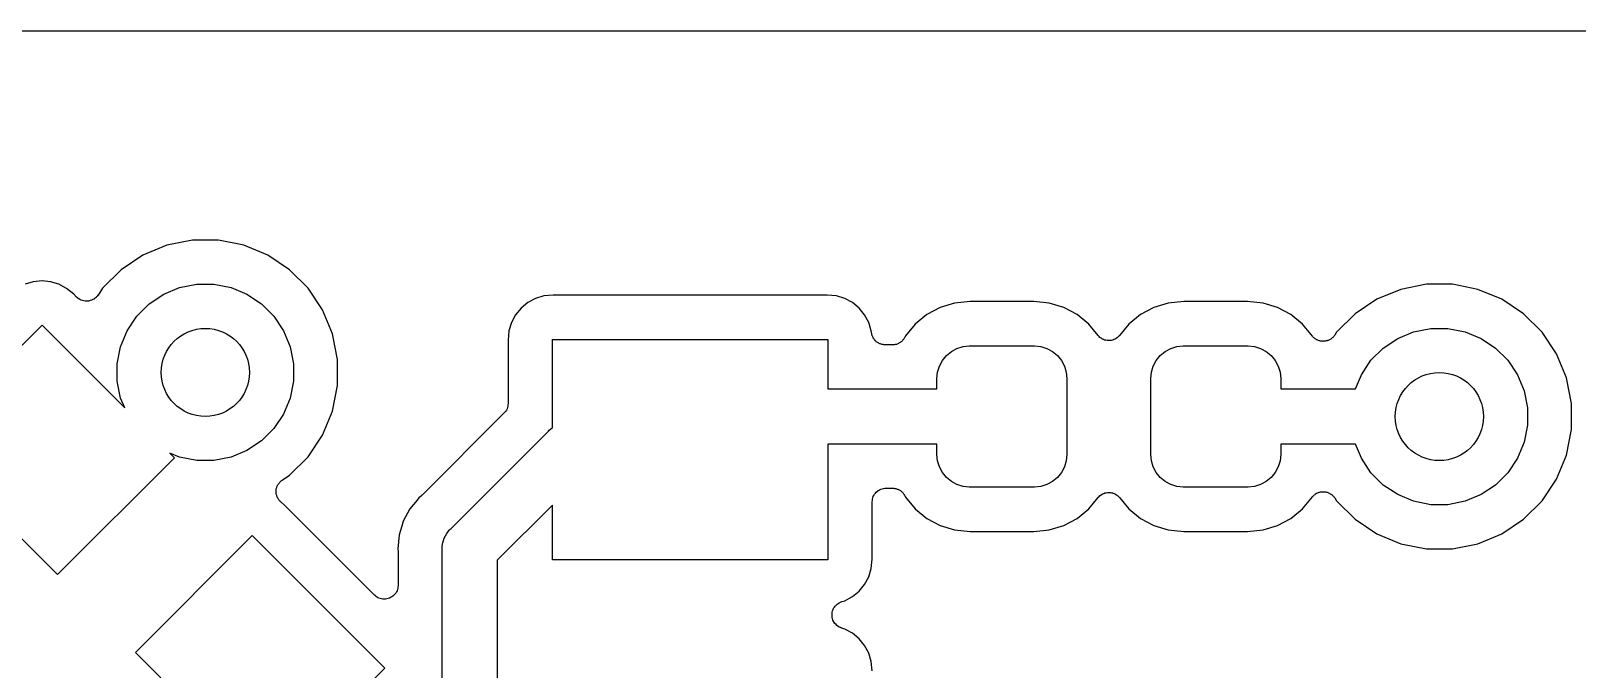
# Model space of a CAD drawing. Extents: x 113.2 to 188.8, y -123.8 to -78.2.
# Drawn here: x 156.91 to 163.93, y -85.05 to -82.15 of the extents above; entities that cross this region are included whole.
import ezdxf

# ---------------------------------------------------------------- set-up
doc = ezdxf.new("R2010")
doc.units = 0
doc.layers.add('BLACK', color=7, linetype='CONTINUOUS')

msp = doc.modelspace()

# ---------------------------------------------------------------- linework, layer by layer
at = {"layer": 'BLACK', "linetype": 'CONTINUOUS'}
for p, q in [((125.01, -82.1507), (176.99, -82.1507)), ((157.525, -83.1231), (157.416, -83.1683)), ((157.641, -83.1), (157.525, -83.1231)), ((157.759, -83.1), (157.641, -83.1)), ((157.875, -83.1231), (157.759, -83.1)), ((157.984, -83.1683), (157.875, -83.1231)), ((157.416, -83.1683), (157.318, -83.2339)), ((158.082, -83.2339), (157.984, -83.1683)), ((156.959, -83.2848), (156.919, -83.2887)), ((156.998, -83.2887), (156.959, -83.2848)), ((157.318, -83.2339), (157.234, -83.3175)), ((158.166, -83.3175), (158.082, -83.2339)), ((156.919, -83.2887), (156.882, -83.3001)), ((157.035, -83.3001), (156.998, -83.2887)), ((157.07, -83.3187), (157.035, -83.3001)), ((157.103, -83.3456), (157.07, -83.3187)), ((157.116, -83.3587), (157.103, -83.3456)), ((157.209, -83.3544), (157.205, -83.359)), ((157.212, -83.3499), (157.209, -83.3544)), ((157.213, -83.3496), (157.212, -83.3499)), ((157.234, -83.3175), (157.213, -83.3492)), ((157.213, -83.3492), (157.213, -83.3496)), ((157.213, -83.3496), (157.213, -83.3496)), ((157.213, -83.3496), (157.213, -83.3496)), ((157.445, -83.3893), (157.511, -83.3455)), ((157.511, -83.3455), (157.583, -83.3154)), ((157.583, -83.3154), (157.661, -83.3)), ((157.661, -83.3), (157.739, -83.3)), ((157.739, -83.3), (157.817, -83.3154)), ((157.817, -83.3154), (157.889, -83.3455)), ((157.889, -83.3455), (157.955, -83.3893)), ((158.232, -83.4158), (158.166, -83.3175)), ((159.236, -83.3529), (159.198, -83.3643)), ((159.278, -83.3487), (159.236, -83.3529)), ((160.522, -83.3487), (159.278, -83.3487)), ((160.564, -83.3529), (160.522, -83.3487)), ((160.602, -83.3643), (160.564, -83.3529)), ((163.125, -83.3231), (163.016, -83.3683)), ((163.241, -83.3), (163.125, -83.3231)), ((163.359, -83.3), (163.241, -83.3)), ((163.475, -83.3231), (163.359, -83.3)), ((163.584, -83.3683), (163.475, -83.3231)), ((157.121, -83.3626), (157.116, -83.3587)), ((157.125, -83.3663), (157.121, -83.3626)), ((157.126, -83.3665), (157.125, -83.3663)), ((157.125, -83.3663), (157.125, -83.3663)), ((157.131, -83.3693), (157.126, -83.3665)), ((157.136, -83.3721), (157.131, -83.3693)), ((157.136, -83.3722), (157.136, -83.3721)), ((157.136, -83.3723), (157.136, -83.3722)), ((157.142, -83.374), (157.136, -83.3723)), ((157.148, -83.3758), (157.142, -83.374)), ((157.154, -83.3765), (157.148, -83.3758)), ((157.148, -83.3758), (157.148, -83.3758)), ((157.148, -83.3758), (157.148, -83.3758)), ((157.16, -83.3771), (157.154, -83.3765)), ((157.166, -83.3765), (157.16, -83.3771)), ((157.16, -83.3771), (157.16, -83.3771)), ((157.16, -83.3771), (157.16, -83.3771)), ((157.172, -83.376), (157.166, -83.3765)), ((157.173, -83.3759), (157.172, -83.376)), ((157.172, -83.376), (157.172, -83.376)), ((157.178, -83.3742), (157.173, -83.3759)), ((157.184, -83.3726), (157.178, -83.3742)), ((157.19, -83.3696), (157.184, -83.3724)), ((157.184, -83.3724), (157.184, -83.3725)), ((157.184, -83.3725), (157.184, -83.3726)), ((157.195, -83.3669), (157.19, -83.3696)), ((157.2, -83.363), (157.195, -83.3667)), ((157.195, -83.3667), (157.195, -83.3668)), ((157.195, -83.3668), (157.195, -83.3669)), ((157.204, -83.3593), (157.2, -83.363)), ((157.205, -83.3591), (157.204, -83.3593)), ((157.205, -83.359), (157.205, -83.3591)), ((157.389, -83.445), (157.445, -83.3893)), ((157.955, -83.3893), (158.011, -83.445)), ((158.277, -83.525), (158.232, -83.4158)), ((159.133, -83.4079), (159.108, -83.4383)), ((159.163, -83.3829), (159.133, -83.4079)), ((159.198, -83.3643), (159.163, -83.3829)), ((160.637, -83.3829), (160.602, -83.3643)), ((160.667, -83.4079), (160.637, -83.3829)), ((160.692, -83.4383), (160.667, -83.4079)), ((161.034, -83.4056), (160.974, -83.4378)), ((161.1, -83.3857), (161.034, -83.4056)), ((161.171, -83.3787), (161.1, -83.3857)), ((161.459, -83.3787), (161.171, -83.3787)), ((161.53, -83.3857), (161.459, -83.3787)), ((161.596, -83.4056), (161.53, -83.3857)), ((161.656, -83.4378), (161.596, -83.4056)), ((162.004, -83.4056), (161.944, -83.4378)), ((162.07, -83.3857), (162.004, -83.4056)), ((162.141, -83.3787), (162.07, -83.3857)), ((162.429, -83.3787), (162.141, -83.3787)), ((162.5, -83.3857), (162.429, -83.3787)), ((162.566, -83.4056), (162.5, -83.3857)), ((162.626, -83.4378), (162.566, -83.4056)), ((163.016, -83.3683), (162.918, -83.4339)), ((163.682, -83.4339), (163.584, -83.3683)), ((156.428, -84.0161), (156.959, -83.4858)), ((156.959, -83.4858), (157.334, -83.8609)), ((157.346, -83.5105), (157.389, -83.445)), ((158.011, -83.445), (158.054, -83.5105)), ((159.089, -83.4731), (159.078, -83.5108)), ((159.108, -83.4383), (159.089, -83.4731)), ((160.711, -83.4731), (160.692, -83.4383)), ((160.722, -83.5108), (160.711, -83.4731)), ((160.921, -83.4811), (160.878, -83.5339)), ((160.974, -83.4378), (160.921, -83.4811)), ((161.709, -83.4811), (161.656, -83.4378)), ((161.751, -83.5329), (161.709, -83.4811)), ((161.891, -83.4811), (161.849, -83.5329)), ((161.944, -83.4378), (161.891, -83.4811)), ((162.679, -83.4811), (162.626, -83.4378)), ((162.724, -83.5361), (162.679, -83.4811)), ((162.918, -83.4339), (162.834, -83.5175)), ((163.766, -83.5175), (163.682, -83.4339)), ((157.315, -83.5833), (157.346, -83.5105)), ((158.054, -83.5105), (158.085, -83.5833)), ((158.3, -83.6409), (158.277, -83.525)), ((159.078, -83.5108), (159.074, -83.5531)), ((159.074, -83.5531), (159.074, -83.8406)), ((159.275, -83.9498), (159.275, -83.55)), ((159.275, -83.55), (160.525, -83.55)), ((160.525, -83.55), (160.525, -83.775)), ((160.723, -83.5183), (160.722, -83.5108)), ((160.723, -83.5211), (160.723, -83.5183)), ((160.724, -83.5239), (160.723, -83.5211)), ((160.725, -83.5271), (160.724, -83.5239)), ((160.725, -83.5303), (160.725, -83.5271)), ((160.726, -83.533), (160.725, -83.5303)), ((160.727, -83.5357), (160.726, -83.533)), ((160.729, -83.5386), (160.727, -83.5357)), ((160.73, -83.5417), (160.729, -83.5386)), ((160.731, -83.544), (160.73, -83.5417)), ((160.733, -83.5466), (160.731, -83.544)), ((160.735, -83.5491), (160.733, -83.5466)), ((160.737, -83.5519), (160.735, -83.5491)), ((160.739, -83.5539), (160.737, -83.5519)), ((160.74, -83.5561), (160.739, -83.5539)), ((160.743, -83.5582), (160.74, -83.5561)), ((160.745, -83.5606), (160.743, -83.5582)), ((160.748, -83.5622), (160.745, -83.5606)), ((160.75, -83.564), (160.748, -83.5622)), ((160.753, -83.5656), (160.75, -83.564)), ((160.756, -83.5674), (160.753, -83.5656)), ((160.85, -83.5661), (160.847, -83.5679)), ((160.853, -83.5645), (160.85, -83.5661)), ((160.855, -83.5627), (160.853, -83.5645)), ((160.857, -83.5612), (160.855, -83.5627)), ((160.86, -83.5589), (160.857, -83.5612)), ((160.862, -83.5567), (160.86, -83.5589)), ((160.864, -83.5546), (160.862, -83.5567)), ((160.866, -83.5527), (160.864, -83.5546)), ((160.868, -83.5499), (160.866, -83.5527)), ((160.87, -83.5473), (160.868, -83.5499)), ((160.872, -83.5448), (160.87, -83.5473)), ((160.873, -83.5425), (160.872, -83.5448)), ((160.874, -83.5418), (160.873, -83.5425)), ((160.878, -83.5339), (160.874, -83.5418)), ((161.756, -83.5372), (161.751, -83.5329)), ((161.76, -83.5413), (161.756, -83.5372)), ((161.76, -83.5414), (161.76, -83.5413)), ((161.76, -83.5416), (161.76, -83.5414)), ((161.765, -83.5449), (161.76, -83.5416)), ((161.77, -83.5482), (161.765, -83.5449)), ((161.77, -83.5483), (161.77, -83.5482)), ((161.77, -83.5484), (161.77, -83.5483)), ((161.776, -83.5506), (161.77, -83.5484)), ((161.781, -83.553), (161.776, -83.5506)), ((161.781, -83.5531), (161.781, -83.553)), ((161.782, -83.5531), (161.781, -83.5531)), ((161.787, -83.5543), (161.782, -83.5531)), ((161.793, -83.5555), (161.787, -83.5543)), ((161.794, -83.5556), (161.793, -83.5555)), ((161.793, -83.5555), (161.793, -83.5555)), ((161.799, -83.5556), (161.794, -83.5556)), ((161.806, -83.5556), (161.799, -83.5556)), ((161.812, -83.5545), (161.806, -83.5556)), ((161.806, -83.5556), (161.806, -83.5556)), ((161.806, -83.5556), (161.806, -83.5556)), ((161.818, -83.5534), (161.812, -83.5545)), ((161.823, -83.551), (161.818, -83.5533)), ((161.818, -83.5533), (161.818, -83.5533)), ((161.818, -83.5533), (161.818, -83.5534)), ((161.829, -83.5488), (161.823, -83.551)), ((161.834, -83.5454), (161.829, -83.5486)), ((161.829, -83.5486), (161.829, -83.5487)), ((161.829, -83.5487), (161.829, -83.5488)), ((161.839, -83.5421), (161.834, -83.5454)), ((161.84, -83.5419), (161.839, -83.542)), ((161.839, -83.542), (161.839, -83.5421)), ((161.844, -83.5377), (161.84, -83.5419)), ((161.848, -83.5336), (161.844, -83.5377)), ((161.849, -83.5329), (161.848, -83.5333)), ((161.848, -83.5333), (161.848, -83.5333)), ((161.848, -83.5333), (161.848, -83.5333)), ((161.848, -83.5333), (161.848, -83.5336)), ((162.726, -83.5381), (162.724, -83.5361)), ((162.728, -83.5404), (162.726, -83.5381)), ((162.73, -83.5424), (162.728, -83.5404)), ((162.733, -83.5448), (162.73, -83.5424)), ((162.735, -83.5464), (162.733, -83.5448)), ((162.737, -83.5482), (162.735, -83.5464)), ((162.74, -83.5498), (162.737, -83.5482)), ((162.743, -83.5516), (162.74, -83.5498)), ((162.746, -83.5527), (162.743, -83.5516)), ((162.748, -83.5541), (162.746, -83.5527)), ((162.751, -83.555), (162.748, -83.5541)), ((162.754, -83.5563), (162.751, -83.555)), ((162.757, -83.5569), (162.754, -83.5563)), ((162.76, -83.5577), (162.757, -83.5569)), ((162.763, -83.5581), (162.76, -83.5577)), ((162.766, -83.5587), (162.763, -83.5581)), ((162.769, -83.5587), (162.766, -83.5587)), ((162.772, -83.559), (162.769, -83.5587)), ((162.775, -83.5588), (162.772, -83.559)), ((162.778, -83.5588), (162.775, -83.5588)), ((162.781, -83.5582), (162.778, -83.5588)), ((162.784, -83.558), (162.781, -83.5582)), ((162.787, -83.5571), (162.784, -83.558)), ((162.791, -83.5564), (162.787, -83.5571)), ((162.793, -83.5553), (162.791, -83.5564)), ((162.796, -83.5545), (162.793, -83.5553)), ((162.799, -83.553), (162.796, -83.5545)), ((162.802, -83.5518), (162.799, -83.553)), ((162.804, -83.5502), (162.802, -83.5518)), ((162.807, -83.5489), (162.804, -83.5502)), ((162.809, -83.5468), (162.807, -83.5489)), ((162.812, -83.5451), (162.809, -83.5468)), ((162.814, -83.543), (162.812, -83.5451)), ((162.816, -83.5412), (162.814, -83.543)), ((162.819, -83.5387), (162.816, -83.5412)), ((162.821, -83.5365), (162.819, -83.5387)), ((162.823, -83.5341), (162.821, -83.5365)), ((162.824, -83.5318), (162.823, -83.5341)), ((162.825, -83.5311), (162.824, -83.5318)), ((162.834, -83.5175), (162.825, -83.5311)), ((163.045, -83.5893), (163.111, -83.5455)), ((163.111, -83.5455), (163.183, -83.5154)), ((163.183, -83.5154), (163.261, -83.5)), ((163.261, -83.5), (163.339, -83.5)), ((163.339, -83.5), (163.417, -83.5154)), ((163.417, -83.5154), (163.489, -83.5455)), ((163.489, -83.5455), (163.555, -83.5893)), ((163.832, -83.6158), (163.766, -83.5175)), ((157.3, -83.6606), (157.315, -83.5833)), ((158.085, -83.5833), (158.1, -83.6606)), ((160.758, -83.5685), (160.756, -83.5674)), ((160.761, -83.5699), (160.758, -83.5685)), ((160.764, -83.5709), (160.761, -83.5699)), ((160.767, -83.5722), (160.764, -83.5709)), ((160.77, -83.5728), (160.767, -83.5722)), ((160.772, -83.5736), (160.77, -83.5728)), ((160.776, -83.574), (160.772, -83.5736)), ((160.779, -83.5747), (160.776, -83.574)), ((160.782, -83.5747), (160.779, -83.5747)), ((160.785, -83.575), (160.782, -83.5747)), ((160.818, -83.575), (160.785, -83.575)), ((160.785, -83.575), (160.785, -83.575)), ((160.821, -83.5747), (160.818, -83.575)), ((160.824, -83.5748), (160.821, -83.5747)), ((160.827, -83.5741), (160.824, -83.5748)), ((160.83, -83.5738), (160.827, -83.5741)), ((160.833, -83.573), (160.83, -83.5738)), ((160.836, -83.5725), (160.833, -83.573)), ((160.839, -83.5712), (160.836, -83.5725)), ((160.842, -83.5703), (160.839, -83.5712)), ((160.845, -83.5689), (160.842, -83.5703)), ((160.847, -83.5679), (160.845, -83.5689)), ((161.045, -83.6456), (161.063, -83.6232)), ((161.063, -83.6232), (161.086, -83.6049)), ((161.086, -83.6049), (161.111, -83.5912)), ((161.111, -83.5912), (161.139, -83.5828)), ((161.139, -83.5828), (161.167, -83.58)), ((161.167, -83.58), (161.463, -83.58)), ((161.463, -83.58), (161.491, -83.5828)), ((161.491, -83.5828), (161.519, -83.5912)), ((161.519, -83.5912), (161.544, -83.6049)), ((161.544, -83.6049), (161.567, -83.6232)), ((161.567, -83.6232), (161.585, -83.6456)), ((162.015, -83.6456), (162.033, -83.6232)), ((162.033, -83.6232), (162.056, -83.6049)), ((162.056, -83.6049), (162.081, -83.5912)), ((162.081, -83.5912), (162.109, -83.5828)), ((162.109, -83.5828), (162.137, -83.58)), ((162.137, -83.58), (162.433, -83.58)), ((162.433, -83.58), (162.461, -83.5828)), ((162.461, -83.5828), (162.489, -83.5912)), ((162.489, -83.5912), (162.514, -83.6049)), ((162.514, -83.6049), (162.537, -83.6232)), ((162.537, -83.6232), (162.555, -83.6456)), ((162.989, -83.645), (163.045, -83.5893)), ((163.555, -83.5893), (163.611, -83.645)), ((163.877, -83.725), (163.832, -83.6158)), ((157.3, -83.7394), (157.3, -83.6606)), ((158.1, -83.6606), (158.1, -83.7394)), ((158.3, -83.7591), (158.3, -83.6409)), ((161.02, -83.7275), (161.023, -83.6987)), ((161.023, -83.6987), (161.031, -83.6711)), ((161.031, -83.6711), (161.045, -83.6456)), ((161.585, -83.6456), (161.599, -83.6711)), ((161.599, -83.6711), (161.607, -83.6987)), ((161.607, -83.6987), (161.61, -83.7275)), ((161.99, -83.7275), (161.993, -83.6987)), ((161.993, -83.6987), (162.001, -83.6711)), ((162.001, -83.6711), (162.015, -83.6456)), ((162.555, -83.6456), (162.569, -83.6711)), ((162.569, -83.6711), (162.577, -83.6987)), ((162.577, -83.6987), (162.58, -83.7275)), ((162.946, -83.7105), (162.989, -83.645)), ((163.611, -83.645), (163.654, -83.7105)), ((157.315, -83.8167), (157.3, -83.7394)), ((158.1, -83.7394), (158.085, -83.8167)), ((158.277, -83.875), (158.3, -83.7591)), ((160.525, -83.775), (161.02, -83.775)), ((161.02, -83.775), (161.02, -83.7275)), ((161.61, -83.7275), (161.61, -84.0725)), ((161.99, -84.0725), (161.99, -83.7275)), ((162.58, -83.7275), (162.58, -83.775)), ((162.58, -83.775), (162.919, -83.775)), ((162.919, -83.775), (162.946, -83.7105)), ((163.654, -83.7105), (163.685, -83.7833)), ((163.9, -83.8409), (163.877, -83.725)), ((157.334, -83.8609), (157.315, -83.8167)), ((158.085, -83.8167), (158.054, -83.8895)), ((159.074, -83.8415), (159.073, -83.8473)), ((159.074, -83.8406), (159.074, -83.8408)), ((159.074, -83.8408), (159.074, -83.8408)), ((159.074, -83.8408), (159.074, -83.8408)), ((159.074, -83.8408), (159.074, -83.8415)), ((163.685, -83.7833), (163.7, -83.8606)), ((163.9, -83.9591), (163.9, -83.8409)), ((158.054, -83.8895), (158.011, -83.955)), ((158.232, -83.9842), (158.277, -83.875)), ((159.055, -83.8851), (158.684, -84.2567)), ((159.059, -83.8806), (159.055, -83.8851)), ((159.063, -83.8761), (159.059, -83.8806)), ((159.066, -83.8705), (159.063, -83.8756)), ((159.063, -83.8756), (159.063, -83.8758)), ((159.063, -83.8758), (159.063, -83.8761)), ((159.069, -83.8654), (159.066, -83.8705)), ((159.071, -83.8593), (159.069, -83.8648)), ((159.069, -83.8648), (159.069, -83.8651)), ((159.069, -83.8651), (159.069, -83.8654)), ((159.072, -83.8537), (159.071, -83.8593)), ((159.073, -83.8473), (159.072, -83.853)), ((159.072, -83.853), (159.072, -83.8534)), ((159.072, -83.8534), (159.072, -83.8537)), ((163.7, -83.8606), (163.7, -83.9394)), ((158.011, -83.955), (157.955, -84.0107)), ((158.166, -84.0825), (158.232, -83.9842)), ((158.816, -84.4073), (159.257, -83.9659)), ((159.257, -83.9659), (159.261, -83.9612)), ((159.261, -83.9612), (159.266, -83.9573)), ((159.266, -83.9573), (159.275, -83.9498)), ((159.266, -83.9573), (159.266, -83.9573)), ((163.7, -83.9394), (163.685, -84.0167)), ((163.877, -84.075), (163.9, -83.9591)), ((157.029, -84.6172), (156.428, -84.0161)), ((157.889, -84.0545), (157.817, -84.0846)), ((157.955, -84.0107), (157.889, -84.0545)), ((161.02, -84.025), (160.525, -84.025)), ((160.525, -84.025), (160.525, -84.55)), ((161.02, -84.0725), (161.02, -84.025)), ((162.919, -84.025), (162.58, -84.025)), ((162.58, -84.025), (162.58, -84.0725)), ((162.946, -84.0895), (162.919, -84.025)), ((163.685, -84.0167), (163.654, -84.0895)), ((157.56, -84.0868), (157.029, -84.6172)), ((157.583, -84.0846), (157.539, -84.0663)), ((157.539, -84.0663), (157.56, -84.0868)), ((157.661, -84.1), (157.583, -84.0846)), ((157.739, -84.1), (157.661, -84.1)), ((157.817, -84.0846), (157.739, -84.1)), ((158.082, -84.166), (158.166, -84.0825)), ((161.023, -84.1013), (161.02, -84.0725)), ((161.031, -84.1289), (161.023, -84.1013)), ((161.607, -84.1013), (161.599, -84.1289)), ((161.61, -84.0725), (161.607, -84.1013)), ((161.993, -84.1013), (161.99, -84.0725)), ((162.001, -84.1289), (161.993, -84.1013)), ((162.577, -84.1013), (162.569, -84.1289)), ((162.58, -84.0725), (162.577, -84.1013)), ((162.989, -84.155), (162.946, -84.0895)), ((163.654, -84.0895), (163.611, -84.155)), ((163.832, -84.1842), (163.877, -84.075)), ((158.038, -84.1983), (158.04, -84.1961)), ((158.04, -84.1961), (158.042, -84.194)), ((158.042, -84.194), (158.044, -84.1918)), ((158.044, -84.1918), (158.047, -84.1902)), ((158.047, -84.1902), (158.049, -84.1883)), ((158.049, -84.1883), (158.082, -84.166)), ((161.045, -84.1544), (161.031, -84.1289)), ((161.063, -84.1768), (161.045, -84.1544)), ((161.086, -84.1951), (161.063, -84.1768)), ((161.111, -84.2088), (161.086, -84.1951)), ((161.544, -84.1951), (161.519, -84.2088)), ((161.567, -84.1768), (161.544, -84.1951)), ((161.585, -84.1544), (161.567, -84.1768)), ((161.599, -84.1289), (161.585, -84.1544)), ((162.015, -84.1544), (162.001, -84.1289)), ((162.033, -84.1768), (162.015, -84.1544)), ((162.056, -84.1951), (162.033, -84.1768)), ((162.081, -84.2088), (162.056, -84.1951)), ((162.514, -84.1951), (162.489, -84.2088)), ((162.537, -84.1768), (162.514, -84.1951)), ((162.555, -84.1544), (162.537, -84.1768)), ((162.569, -84.1289), (162.555, -84.1544)), ((163.045, -84.2107), (162.989, -84.155)), ((163.611, -84.155), (163.555, -84.2107)), ((163.766, -84.2825), (163.832, -84.1842)), ((158.021, -84.2403), (158.022, -84.2371)), ((158.021, -84.2432), (158.021, -84.2403)), ((158.021, -84.2461), (158.021, -84.2432)), ((158.022, -84.2493), (158.021, -84.2461)), ((158.022, -84.2281), (158.023, -84.225)), ((158.022, -84.231), (158.022, -84.2281)), ((158.022, -84.2338), (158.022, -84.231)), ((158.022, -84.2371), (158.022, -84.2338)), ((158.022, -84.2525), (158.022, -84.2493)), ((158.023, -84.2553), (158.022, -84.2525)), ((158.023, -84.225), (158.024, -84.2218)), ((158.024, -84.2581), (158.023, -84.2553)), ((158.024, -84.2218), (158.025, -84.2191)), ((158.025, -84.2612), (158.024, -84.2581)), ((158.025, -84.2191), (158.026, -84.2164)), ((158.026, -84.2643), (158.025, -84.2612)), ((158.026, -84.2164), (158.028, -84.2135)), ((158.027, -84.2668), (158.026, -84.2643)), ((158.028, -84.2695), (158.027, -84.2668)), ((158.028, -84.2135), (158.029, -84.2105)), ((158.029, -84.2105), (158.03, -84.2081)), ((158.03, -84.2081), (158.032, -84.2056)), ((158.032, -84.2056), (158.034, -84.2031)), ((158.034, -84.2031), (158.036, -84.2004)), ((158.036, -84.2004), (158.038, -84.1983)), ((158.679, -84.2609), (158.669, -84.2691)), ((158.681, -84.259), (158.679, -84.2609)), ((158.683, -84.2573), (158.681, -84.259)), ((158.684, -84.2567), (158.683, -84.2573)), ((160.729, -84.2691), (160.731, -84.2635)), ((160.731, -84.2631), (160.734, -84.2579)), ((160.731, -84.2633), (160.731, -84.2631)), ((160.731, -84.2635), (160.731, -84.2633)), ((160.734, -84.2579), (160.737, -84.2527)), ((160.737, -84.2523), (160.741, -84.2478)), ((160.737, -84.2525), (160.737, -84.2523)), ((160.737, -84.2527), (160.737, -84.2525)), ((160.741, -84.2478), (160.745, -84.2433)), ((160.745, -84.2429), (160.75, -84.2392)), ((160.745, -84.2431), (160.745, -84.2429)), ((160.745, -84.2433), (160.745, -84.2431)), ((160.75, -84.2392), (160.754, -84.2355)), ((160.754, -84.2355), (160.755, -84.2354)), ((160.755, -84.2353), (160.76, -84.2325)), ((160.755, -84.2354), (160.755, -84.2353)), ((160.76, -84.2325), (160.765, -84.2297)), ((160.765, -84.2297), (160.766, -84.2296)), ((160.765, -84.2297), (160.765, -84.2297)), ((160.766, -84.2296), (160.771, -84.2279)), ((160.771, -84.2279), (160.777, -84.2262)), ((160.777, -84.2261), (160.783, -84.2256)), ((160.777, -84.2262), (160.777, -84.2261)), ((160.777, -84.2262), (160.777, -84.2262)), ((160.783, -84.2256), (160.789, -84.225)), ((160.789, -84.225), (160.818, -84.225)), ((160.818, -84.225), (160.819, -84.225)), ((160.819, -84.225), (160.822, -84.2253)), ((160.822, -84.2253), (160.825, -84.2253)), ((160.825, -84.2253), (160.828, -84.226)), ((160.828, -84.226), (160.831, -84.2264)), ((160.831, -84.2264), (160.834, -84.2272)), ((160.834, -84.2272), (160.837, -84.2278)), ((160.837, -84.2278), (160.84, -84.2291)), ((160.84, -84.2291), (160.843, -84.2301)), ((160.843, -84.2301), (160.845, -84.2314)), ((160.845, -84.2314), (160.848, -84.2325)), ((160.848, -84.2325), (160.851, -84.2344)), ((160.851, -84.2344), (160.854, -84.236)), ((160.854, -84.236), (160.856, -84.2378)), ((160.856, -84.2378), (160.858, -84.2393)), ((160.858, -84.2393), (160.86, -84.2417)), ((160.86, -84.2417), (160.863, -84.2439)), ((160.863, -84.2439), (160.865, -84.246)), ((160.865, -84.246), (160.867, -84.248)), ((160.867, -84.248), (160.869, -84.2508)), ((160.869, -84.2508), (160.871, -84.2534)), ((160.871, -84.2534), (160.872, -84.2559)), ((160.872, -84.2559), (160.874, -84.2582)), ((160.874, -84.2582), (160.878, -84.2661)), ((160.878, -84.2661), (160.921, -84.3189)), ((161.139, -84.2172), (161.111, -84.2088)), ((161.167, -84.22), (161.139, -84.2172)), ((161.463, -84.22), (161.167, -84.22)), ((161.491, -84.2172), (161.463, -84.22)), ((161.519, -84.2088), (161.491, -84.2172)), ((161.709, -84.3189), (161.751, -84.2671)), ((161.751, -84.2671), (161.752, -84.2667)), ((161.752, -84.2664), (161.756, -84.2622)), ((161.752, -84.2667), (161.752, -84.2664)), ((161.752, -84.2667), (161.752, -84.2667)), ((161.752, -84.2667), (161.752, -84.2667)), ((161.756, -84.2622), (161.76, -84.2581)), ((161.76, -84.2581), (161.761, -84.258)), ((161.761, -84.2579), (161.766, -84.2546)), ((161.761, -84.258), (161.761, -84.2579)), ((161.766, -84.2546), (161.771, -84.2514)), ((161.771, -84.2512), (161.777, -84.249)), ((161.771, -84.2513), (161.771, -84.2512)), ((161.771, -84.2514), (161.771, -84.2513)), ((161.777, -84.249), (161.782, -84.2467)), ((161.782, -84.2466), (161.788, -84.2455)), ((161.782, -84.2467), (161.782, -84.2466)), ((161.782, -84.2467), (161.782, -84.2467)), ((161.788, -84.2455), (161.794, -84.2444)), ((161.794, -84.2444), (161.794, -84.2444)), ((161.794, -84.2444), (161.794, -84.2444)), ((161.794, -84.2444), (161.8, -84.2444)), ((161.8, -84.2444), (161.806, -84.2444)), ((161.806, -84.2444), (161.807, -84.2445)), ((161.807, -84.2445), (161.807, -84.2445)), ((161.807, -84.2445), (161.812, -84.2457)), ((161.812, -84.2457), (161.818, -84.2469)), ((161.818, -84.2469), (161.819, -84.247)), ((161.819, -84.247), (161.819, -84.247)), ((161.819, -84.247), (161.824, -84.2493)), ((161.824, -84.2493), (161.83, -84.2516)), ((161.83, -84.2516), (161.83, -84.2517)), ((161.83, -84.2517), (161.83, -84.2518)), ((161.83, -84.2518), (161.835, -84.2551)), ((161.835, -84.2551), (161.84, -84.2584)), ((161.84, -84.2584), (161.84, -84.2586)), ((161.84, -84.2586), (161.84, -84.2587)), ((161.84, -84.2587), (161.844, -84.2628)), ((161.844, -84.2628), (161.849, -84.2671)), ((161.849, -84.2671), (161.891, -84.3189)), ((162.109, -84.2172), (162.081, -84.2088)), ((162.137, -84.22), (162.109, -84.2172)), ((162.433, -84.22), (162.137, -84.22)), ((162.461, -84.2172), (162.433, -84.22)), ((162.489, -84.2088), (162.461, -84.2172)), ((162.679, -84.3189), (162.724, -84.2639)), ((162.724, -84.2639), (162.725, -84.2632)), ((162.725, -84.2632), (162.727, -84.2612)), ((162.727, -84.2612), (162.729, -84.259)), ((162.729, -84.259), (162.731, -84.257)), ((162.731, -84.257), (162.733, -84.2547)), ((162.733, -84.2547), (162.736, -84.2531)), ((162.736, -84.2531), (162.738, -84.2513)), ((162.738, -84.2513), (162.741, -84.2498)), ((162.741, -84.2498), (162.744, -84.248)), ((162.744, -84.248), (162.746, -84.2469)), ((162.746, -84.2469), (162.749, -84.2456)), ((162.749, -84.2456), (162.752, -84.2447)), ((162.752, -84.2447), (162.755, -84.2435)), ((162.755, -84.2435), (162.758, -84.2429)), ((162.758, -84.2429), (162.761, -84.2421)), ((162.761, -84.2421), (162.764, -84.2418)), ((162.764, -84.2418), (162.767, -84.2412)), ((162.767, -84.2412), (162.77, -84.2412)), ((162.77, -84.2412), (162.773, -84.2409)), ((162.773, -84.2409), (162.776, -84.2413)), ((162.776, -84.2413), (162.779, -84.2413)), ((162.779, -84.2413), (162.782, -84.2419)), ((162.782, -84.2419), (162.785, -84.2422)), ((162.785, -84.2422), (162.788, -84.2431)), ((162.788, -84.2431), (162.791, -84.2438)), ((162.791, -84.2438), (162.794, -84.2449)), ((162.794, -84.2449), (162.797, -84.2458)), ((162.797, -84.2458), (162.8, -84.2473)), ((162.8, -84.2473), (162.803, -84.2486)), ((162.803, -84.2486), (162.805, -84.2502)), ((162.805, -84.2502), (162.808, -84.2516)), ((162.808, -84.2516), (162.81, -84.2537)), ((162.81, -84.2537), (162.813, -84.2555)), ((162.813, -84.2555), (162.815, -84.2576)), ((162.815, -84.2576), (162.817, -84.2594)), ((162.817, -84.2594), (162.819, -84.2619)), ((162.819, -84.2619), (162.821, -84.2642)), ((162.821, -84.2642), (162.823, -84.2666)), ((162.823, -84.2666), (162.825, -84.2689)), ((163.111, -84.2545), (163.045, -84.2107)), ((163.183, -84.2846), (163.111, -84.2545)), ((163.489, -84.2545), (163.417, -84.2846)), ((163.555, -84.2107), (163.489, -84.2545)), ((158.03, -84.2723), (158.028, -84.2695)), ((158.032, -84.2751), (158.03, -84.2723)), ((158.033, -84.2774), (158.032, -84.2751)), ((158.035, -84.2798), (158.033, -84.2774)), ((158.037, -84.2821), (158.035, -84.2798)), ((158.039, -84.2847), (158.037, -84.2821)), ((158.041, -84.2865), (158.039, -84.2847)), ((158.044, -84.2886), (158.041, -84.2865)), ((158.044, -84.2892), (158.044, -84.2886)), ((158.058, -84.3002), (158.044, -84.2892)), ((158.468, -84.7103), (158.058, -84.3002)), ((158.628, -84.3186), (158.598, -84.375)), ((158.661, -84.2791), (158.628, -84.3186)), ((158.669, -84.2691), (158.661, -84.2791)), ((158.661, -84.2791), (158.661, -84.2791)), ((159.275, -84.3018), (159.025, -84.5518)), ((159.275, -84.55), (159.275, -84.3018)), ((160.726, -84.287), (160.727, -84.281)), ((160.726, -84.2874), (160.726, -84.287)), ((160.726, -84.2878), (160.726, -84.2874)), ((160.726, -84.2874), (160.726, -84.2874)), ((160.726, -84.2874), (160.726, -84.2874)), ((160.726, -84.5469), (160.726, -84.2878)), ((160.727, -84.281), (160.728, -84.2752)), ((160.728, -84.2748), (160.729, -84.2691)), ((160.728, -84.275), (160.728, -84.2748)), ((160.728, -84.2752), (160.728, -84.275)), ((160.921, -84.3189), (160.974, -84.3622)), ((161.656, -84.3622), (161.709, -84.3189)), ((161.891, -84.3189), (161.944, -84.3622)), ((162.626, -84.3622), (162.679, -84.3189)), ((162.825, -84.2689), (162.834, -84.2825)), ((162.834, -84.2825), (162.918, -84.3661)), ((163.261, -84.3), (163.183, -84.2846)), ((163.339, -84.3), (163.261, -84.3)), ((163.417, -84.2846), (163.339, -84.3)), ((163.682, -84.3661), (163.766, -84.2825)), ((158.592, -84.397), (158.58, -84.436)), ((158.598, -84.375), (158.592, -84.397)), ((158.592, -84.397), (158.592, -84.397)), ((158.811, -84.4112), (158.816, -84.4073)), ((160.974, -84.3622), (161.034, -84.3944)), ((161.034, -84.3944), (161.1, -84.4143)), ((161.53, -84.4143), (161.596, -84.3944)), ((161.596, -84.3944), (161.656, -84.3622)), ((161.944, -84.3622), (162.004, -84.3944)), ((162.004, -84.3944), (162.07, -84.4143)), ((162.5, -84.4143), (162.566, -84.3944)), ((162.566, -84.3944), (162.626, -84.3622)), ((162.918, -84.3661), (163.016, -84.4317)), ((163.584, -84.4317), (163.682, -84.3661)), ((157.383, -84.9707), (157.913, -84.4404)), ((157.913, -84.4404), (158.514, -85.0414)), ((158.58, -84.4363), (158.573, -84.5)), ((158.58, -84.436), (158.58, -84.436)), ((158.58, -84.436), (158.58, -84.4363)), ((158.775, -84.4923), (158.777, -84.4755)), ((158.777, -84.4755), (158.778, -84.4729)), ((158.778, -84.4729), (158.784, -84.4519)), ((158.784, -84.4519), (158.796, -84.4302)), ((158.796, -84.4302), (158.807, -84.4159)), ((158.807, -84.4159), (158.811, -84.4112)), ((158.807, -84.4159), (158.807, -84.4159)), ((161.1, -84.4143), (161.171, -84.4213)), ((161.171, -84.4213), (161.459, -84.4213)), ((161.459, -84.4213), (161.53, -84.4143)), ((162.07, -84.4143), (162.141, -84.4213)), ((162.141, -84.4213), (162.429, -84.4213)), ((162.429, -84.4213), (162.5, -84.4143)), ((163.016, -84.4317), (163.125, -84.4769)), ((163.125, -84.4769), (163.241, -84.5)), ((163.359, -84.5), (163.475, -84.4769)), ((163.475, -84.4769), (163.584, -84.4317)), ((158.573, -84.5), (158.575, -84.5129)), ((158.575, -84.5129), (158.575, -84.5138)), ((158.575, -84.5138), (158.575, -84.5164)), ((158.575, -84.5164), (158.575, -84.5191)), ((158.575, -84.5191), (158.575, -84.6658)), ((158.774, -84.5), (158.775, -84.4923)), ((158.775, -84.5061), (158.774, -84.5)), ((158.775, -85.8482), (158.775, -84.5061)), ((160.722, -84.5892), (160.726, -84.5469)), ((163.241, -84.5), (163.359, -84.5)), ((159.025, -84.5518), (159.025, -85.8939)), ((160.525, -84.55), (159.275, -84.55)), ((160.711, -84.6269), (160.722, -84.5892)), ((158.572, -84.6845), (158.57, -84.6904)), ((158.574, -84.6789), (158.572, -84.6845)), ((158.575, -84.6667), (158.574, -84.6727)), ((158.574, -84.6727), (158.574, -84.6787)), ((158.574, -84.6787), (158.574, -84.6788)), ((158.574, -84.6788), (158.574, -84.6789)), ((158.575, -84.6658), (158.575, -84.6665)), ((158.575, -84.6665), (158.575, -84.6665)), ((158.575, -84.6665), (158.575, -84.6665)), ((158.575, -84.6665), (158.575, -84.6667)), ((160.667, -84.6921), (160.692, -84.6616)), ((160.692, -84.6616), (160.711, -84.6269)), ((158.472, -84.714), (158.468, -84.7103)), ((158.477, -84.7179), (158.472, -84.714)), ((158.477, -84.718), (158.477, -84.7179)), ((158.477, -84.7181), (158.477, -84.718)), ((158.482, -84.7209), (158.477, -84.7181)), ((158.488, -84.7238), (158.482, -84.7209)), ((158.488, -84.7239), (158.488, -84.7238)), ((158.488, -84.7238), (158.488, -84.7238)), ((158.494, -84.7256), (158.488, -84.7239)), ((158.5, -84.7274), (158.494, -84.7256)), ((158.506, -84.7281), (158.5, -84.7274)), ((158.5, -84.7274), (158.5, -84.7274)), ((158.5, -84.7274), (158.5, -84.7274)), ((158.512, -84.7287), (158.506, -84.7281)), ((158.518, -84.7281), (158.512, -84.7287)), ((158.512, -84.7287), (158.512, -84.7287)), ((158.512, -84.7287), (158.512, -84.7287)), ((158.524, -84.7276), (158.518, -84.7281)), ((158.53, -84.7259), (158.524, -84.7275)), ((158.524, -84.7275), (158.524, -84.7275)), ((158.524, -84.7275), (158.524, -84.7276)), ((158.536, -84.7241), (158.53, -84.7259)), ((158.541, -84.7214), (158.536, -84.724)), ((158.536, -84.724), (158.536, -84.7241)), ((158.536, -84.7241), (158.536, -84.7241)), ((158.547, -84.7184), (158.541, -84.7214)), ((158.551, -84.7147), (158.547, -84.7183)), ((158.547, -84.7183), (158.547, -84.7184)), ((158.547, -84.7184), (158.547, -84.7184)), ((158.556, -84.7107), (158.551, -84.7147)), ((158.56, -84.706), (158.556, -84.7106)), ((158.556, -84.7106), (158.556, -84.7107)), ((158.556, -84.7107), (158.556, -84.7107)), ((158.564, -84.7013), (158.56, -84.706)), ((158.567, -84.6958), (158.564, -84.7012)), ((158.564, -84.7012), (158.564, -84.7012)), ((158.564, -84.7012), (158.564, -84.7013)), ((158.57, -84.6906), (158.567, -84.6958)), ((158.57, -84.6904), (158.57, -84.6905)), ((158.57, -84.6905), (158.57, -84.6906)), ((160.558, -84.7599), (160.562, -84.7556)), ((160.562, -84.7556), (160.567, -84.7513)), ((160.567, -84.7512), (160.572, -84.7479)), ((160.567, -84.7513), (160.567, -84.7512)), ((160.567, -84.7513), (160.567, -84.7513)), ((160.572, -84.7479), (160.577, -84.7445)), ((160.577, -84.7445), (160.583, -84.7422)), ((160.577, -84.7445), (160.577, -84.7445)), ((160.577, -84.7445), (160.577, -84.7445)), ((160.583, -84.7422), (160.588, -84.7399)), ((160.588, -84.7399), (160.602, -84.7357)), ((160.602, -84.7357), (160.623, -84.7246)), ((160.623, -84.7245), (160.637, -84.7171)), ((160.623, -84.7246), (160.623, -84.7245)), ((160.637, -84.7171), (160.667, -84.6921)), ((160.544, -84.7933), (160.545, -84.7875)), ((160.544, -84.7934), (160.544, -84.7933)), ((160.544, -84.7935), (160.544, -84.7934)), ((160.544, -84.7995), (160.544, -84.7935)), ((160.544, -84.8056), (160.544, -84.7995)), ((160.544, -84.8057), (160.544, -84.8056)), ((160.544, -84.8058), (160.544, -84.8057)), ((160.545, -84.8115), (160.544, -84.8058)), ((160.545, -84.7875), (160.546, -84.7815)), ((160.546, -84.8177), (160.545, -84.8115)), ((160.546, -84.7813), (160.549, -84.7758)), ((160.546, -84.7814), (160.546, -84.7813)), ((160.546, -84.7815), (160.546, -84.7814)), ((160.546, -84.8178), (160.546, -84.8177)), ((160.546, -84.8177), (160.546, -84.8177)), ((160.548, -84.8232), (160.546, -84.8178)), ((160.551, -84.829), (160.548, -84.8232)), ((160.549, -84.7758), (160.551, -84.7702)), ((160.551, -84.77), (160.555, -84.765)), ((160.551, -84.7701), (160.551, -84.77)), ((160.551, -84.7702), (160.551, -84.7701)), ((160.551, -84.8291), (160.551, -84.829)), ((160.551, -84.8292), (160.551, -84.8291)), ((160.554, -84.8343), (160.551, -84.8292)), ((160.555, -84.765), (160.558, -84.76)), ((160.558, -84.76), (160.558, -84.7599)), ((160.558, -84.7599), (160.558, -84.7599)), ((160.557, -84.8393), (160.554, -84.8343)), ((160.557, -84.8394), (160.557, -84.8393)), ((160.562, -84.8436), (160.557, -84.8394)), ((160.557, -84.8394), (160.557, -84.8394)), ((160.566, -84.8481), (160.562, -84.8436)), ((160.566, -84.8482), (160.566, -84.8481)), ((160.566, -84.8481), (160.566, -84.8481)), ((160.571, -84.8516), (160.566, -84.8482)), ((160.576, -84.855), (160.571, -84.8516)), ((160.576, -84.8551), (160.576, -84.855)), ((160.582, -84.8575), (160.576, -84.8551)), ((160.576, -84.8551), (160.576, -84.8551)), ((160.587, -84.8599), (160.582, -84.8575)), ((160.588, -84.8601), (160.587, -84.8599)), ((160.587, -84.8599), (160.587, -84.8599)), ((160.587, -84.8599), (160.587, -84.8599)), ((160.587, -84.8599), (160.587, -84.8599)), ((160.602, -84.8643), (160.588, -84.8601)), ((160.637, -84.8829), (160.602, -84.8643)), ((160.667, -84.9079), (160.637, -84.8829)), ((160.692, -84.9383), (160.667, -84.9079)), ((160.711, -84.9731), (160.692, -84.9383)), ((157.972, -85.5596), (157.383, -84.9707)), ((160.722, -85.0108), (160.711, -84.9731)), ((160.726, -85.0531), (160.722, -85.0108)), ((158.514, -85.0414), (158.222, -85.3339))]:
    msp.add_line(p, q, dxfattribs=at)
at = {"layer": 'BLACK'}
for centre in [(157.7, -83.7), (163.3, -83.9)]:
    msp.add_circle(centre, 0.2, dxfattribs=at)

doc.saveas('drawing.dxf')
